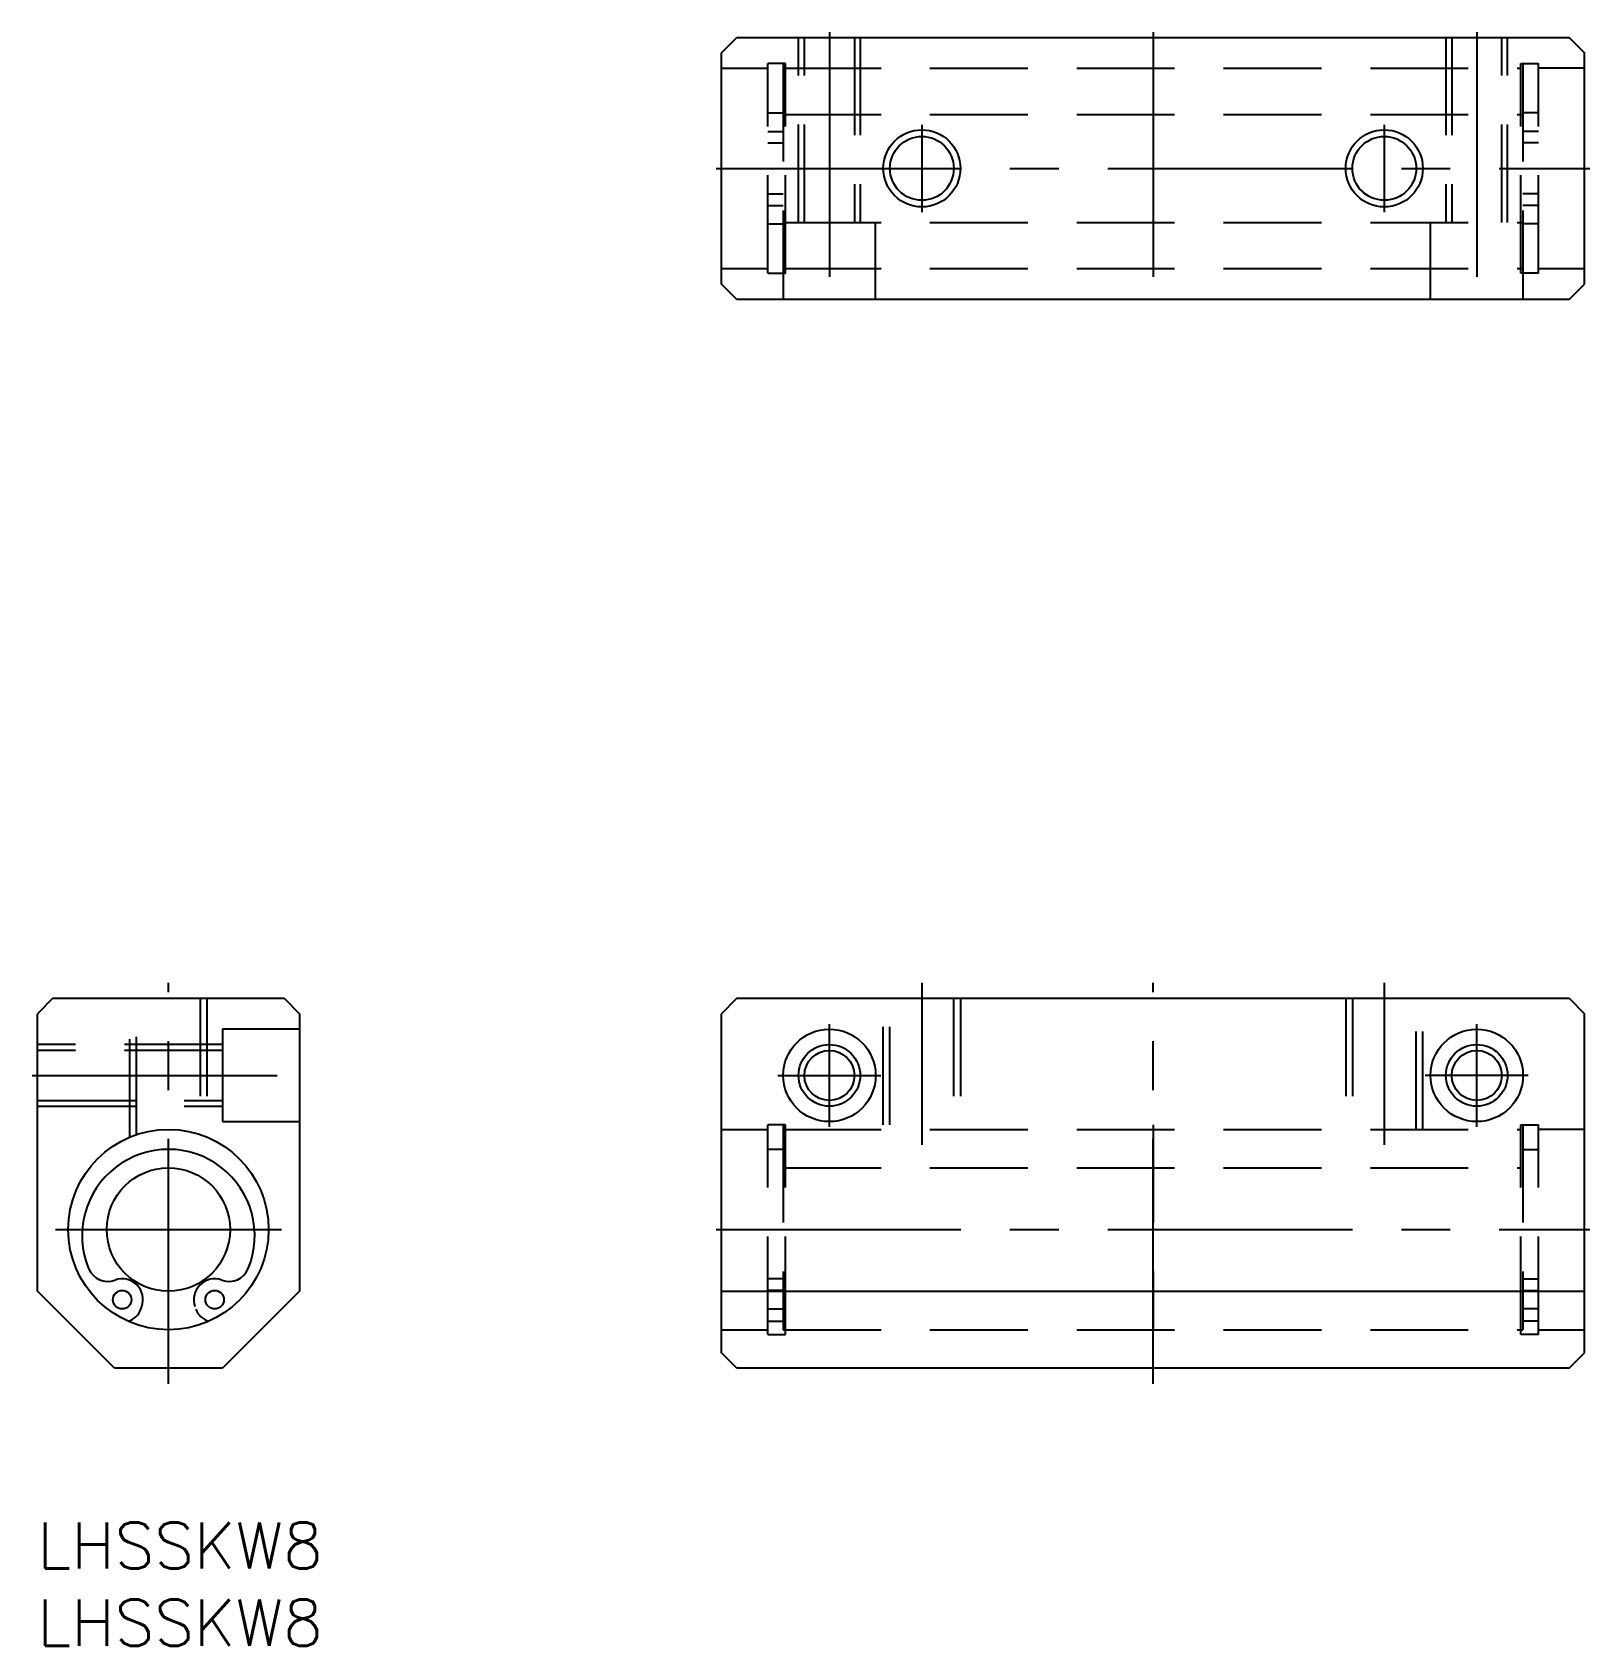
# Model space of a CAD drawing. Extents: x 0 to 101, y -8 to 97.
import ezdxf

# ---------------------------------------------------------------- set-up
doc = ezdxf.new("R2010")
doc.units = 0
doc.header["$LTSCALE"] = 0.5
doc.linetypes.add('CENTER', pattern=[50.8, 31.75, -6.35, 6.35, -6.35])
doc.linetypes.add('DASHED', pattern=[19.05, 12.7, -6.35])
for name, color, linetype in [('MSM_CENTER', 1, 'CENTER'), ('MSM_CONTINUOUS', 7, 'CONTINUOUS'), ('MSM_DASHED', 4, 'DASHED'), ('MSM_NARROW', 5, 'CONTINUOUS'), ('MSM_PART_NUMBER', 7, 'CONTINUOUS')]:
    doc.layers.add(name, color=color, linetype=linetype)
doc.styles.get("Standard").update_dxf_attribs({"font": 'txt.shx', "height": 3, "bigfont": 'bigfont.shx'})

# ---------------------------------------------------------------- blocks, each defined once
blk = doc.blocks.new('*U8')
at = {"layer": 'MSM_PART_NUMBER'}
blk.add_text('LHSSKW8', height=3, dxfattribs=at).set_placement((0, -3))
blk = doc.blocks.new('*U9')
at = {"layer": 'MSM_PART_NUMBER'}
blk.add_text('LHSSKW8', height=3, dxfattribs=at).set_placement((0, -8))

msp = doc.modelspace()

# ---------------------------------------------------------------- linework, layer by layer
at = {"layer": 'MSM_CENTER'}
for p, q in [((51.38, 96.67), (51.38, 79)), ((72.38, 96.67), (72.38, 79)), ((93.38, 96.67), (93.38, 79)), ((57.38, 90.67), (57.38, 85)), ((87.38, 90.67), (87.38, 85)), ((44.04, 87.84), (100.71, 87.84)), ((8.5, 9), (8.5, 35)), ((57.38, 35), (57.38, 24.5)), ((72.38, 9), (72.38, 35)), ((87.38, 35), (87.38, 24.5)), ((51.38, 25.67), (51.38, 32.33)), ((93.38, 25.67), (93.38, 32.33)), ((-0.33, 29), (17.33, 29)), ((48.04, 29), (54.71, 29)), ((96.71, 29), (90.04, 29)), ((1.17, 19), (15.83, 19)), ((44.04, 19), (100.71, 19))]:
    msp.add_line(p, q, dxfattribs=at)
at = {"layer": 'MSM_CONTINUOUS'}
for p, q in [((44.38, 95.34), (45.38, 96.34)), ((45.38, 96.34), (99.38, 96.34)), ((99.38, 96.34), (100.38, 95.34)), ((44.38, 80.34), (44.38, 95.34)), ((100.38, 80.34), (100.38, 95.34)), ((45.38, 79.34), (44.38, 80.34)), ((99.38, 79.34), (100.38, 80.34)), ((99.38, 79.34), (45.38, 79.34)), ((1, 34), (0, 33)), ((1, 34), (16, 34)), ((16, 34), (17, 33)), ((45.38, 34), (44.38, 33)), ((45.38, 34), (99.38, 34)), ((99.38, 34), (100.38, 33)), ((0, 15), (0, 33)), ((17, 33), (17, 15)), ((44.38, 11), (44.38, 33)), ((100.38, 11), (100.38, 33)), ((5, 10), (0, 15)), ((17, 15), (12, 10)), ((44.38, 15), (100.38, 15)), ((6.71, 13.83), (6.78, 14.01)), ((96.16, 12.5), (96.23, 12.5)), ((45.38, 10), (44.38, 11)), ((99.38, 10), (100.38, 11)), ((12, 10), (5, 10)), ((99.38, 10), (45.38, 10))]:
    msp.add_line(p, q, dxfattribs=at)
for centre, radius in [((57.38, 87.84), 2.07), ((87.38, 87.84), 2.07), ((51.38, 29), 3), ((93.38, 29), 3), ((51.38, 29), 1.62), ((93.38, 29), 1.62), ((8.5, 19), 6.5), ((8.5, 19), 4), ((5.5, 14.45), 0.6), ((11.5, 14.45), 0.6)]:
    msp.add_circle(centre, radius, dxfattribs=at)
for centre, radius, start, end in [((8.5, 18.6), 5.6, 337.658, 202.342), ((4.57, 16.98), 1.35, 202.342, 290.1695), ((5.5, 14.45), 1.35, 340.9433, 110.1695), ((11.5, 14.45), 1.35, 69.8305, 199.0567), ((12.43, 16.98), 1.35, 249.8305, 337.658), ((5.58, 14.22), 1.2, 283.8915, 340.9433), ((11.42, 14.22), 1.2, 199.0567, 256.1085)]:
    msp.add_arc(centre, radius, start, end, dxfattribs=at)
at = {"layer": 'MSM_DASHED'}
for p, q in [((49.38, 84.34), (49.38, 96.34)), ((49.76, 84.34), (49.76, 96.34)), ((53, 96.34), (53, 84.34)), ((53.38, 96.34), (53.38, 84.34)), ((91.38, 96.34), (91.38, 84.34)), ((91.76, 96.34), (91.76, 84.34)), ((95, 84.34), (95, 96.34)), ((95.38, 84.34), (95.38, 96.34)), ((44.38, 94.34), (47.38, 94.34)), ((47.38, 81.04), (47.38, 94.64)), ((48.53, 94.64), (47.38, 94.64)), ((48.38, 94.64), (48.38, 79.34)), ((48.38, 94.34), (96.23, 94.34)), ((48.53, 81.04), (48.53, 94.64)), ((72.38, 94.34), (72.38, 81.34)), ((96.23, 81.04), (96.23, 94.64)), ((96.23, 94.64), (97.38, 94.64)), ((96.38, 94.64), (96.38, 79.34)), ((97.38, 81.04), (97.38, 94.64)), ((100.38, 94.34), (97.38, 94.34)), ((47.38, 91.44), (48.38, 91.44)), ((48.38, 91.34), (96.38, 91.34)), ((97.38, 91.44), (96.38, 91.44)), ((47.38, 90.24), (48.38, 90.24)), ((97.38, 90.24), (96.38, 90.24)), ((47.38, 89.49), (48.38, 89.49)), ((97.38, 89.49), (96.38, 89.49)), ((47.38, 86.19), (48.38, 86.19)), ((97.38, 86.19), (96.38, 86.19)), ((47.38, 85.44), (48.38, 85.44)), ((97.38, 85.44), (96.38, 85.44)), ((47.38, 84.24), (48.38, 84.24)), ((48.38, 84.34), (96.38, 84.34)), ((54.38, 79.34), (54.38, 84.34)), ((90.38, 79.34), (90.38, 84.34)), ((97.38, 84.24), (96.38, 84.24)), ((44.38, 81.34), (47.38, 81.34)), ((47.38, 81.04), (48.53, 81.04)), ((48.38, 81.34), (96.38, 81.34)), ((97.38, 81.04), (96.23, 81.04)), ((97.38, 81.34), (100.38, 81.34)), ((6, 25), (6, 34)), ((6.43, 25.16), (6.43, 34)), ((10.57, 34), (10.57, 25.16)), ((11, 34), (11, 25)), ((54.88, 25.8), (54.88, 34)), ((55.31, 25.8), (55.31, 34)), ((59.44, 34), (59.44, 25.5)), ((59.88, 34), (59.88, 25.5)), ((84.88, 34), (84.88, 25.5)), ((85.31, 34), (85.31, 25.5)), ((89.44, 25.5), (89.44, 34)), ((89.88, 25.5), (89.88, 34)), ((12, 32), (12, 26)), ((17, 32), (12, 32)), ((12, 31), (0, 31)), ((12, 30.62), (0, 30.62)), ((0, 27.38), (12, 27.38)), ((0, 27), (12, 27)), ((12, 26), (17, 26)), ((44.38, 25.5), (47.38, 25.5)), ((47.38, 12.2), (47.38, 25.8)), ((48.53, 25.8), (47.38, 25.8)), ((48.38, 25.8), (48.38, 12.5)), ((48.38, 25.5), (96.23, 25.5)), ((48.53, 12.2), (48.53, 25.8)), ((72.38, 25.8), (72.38, 12.5)), ((96.23, 12.2), (96.23, 25.8)), ((96.23, 25.8), (97.38, 25.8)), ((96.38, 25.8), (96.38, 12.5)), ((97.38, 12.2), (97.38, 25.8)), ((100.38, 25.5), (97.38, 25.5)), ((48.38, 24.2), (47.38, 24.2)), ((96.38, 24.2), (97.38, 24.2)), ((48.38, 23), (96.23, 23)), ((48.38, 15.8), (47.38, 15.8)), ((96.38, 15.8), (97.38, 15.8)), ((48.38, 15.05), (47.38, 15.05)), ((96.38, 15.05), (97.38, 15.05)), ((47.38, 13.85), (48.38, 13.85)), ((97.38, 13.85), (96.38, 13.85)), ((47.38, 13.06), (48.38, 13.06)), ((97.38, 13.06), (96.38, 13.06)), ((44.38, 12.5), (47.38, 12.5)), ((47.38, 12.2), (48.53, 12.2)), ((48.38, 12.5), (96.38, 12.5)), ((97.38, 12.2), (96.23, 12.2)), ((97.38, 12.5), (100.38, 12.5))]:
    msp.add_line(p, q, dxfattribs=at)
at = {"layer": 'MSM_NARROW'}
for centre, radius in [((57.38, 87.84), 2.5), ((87.38, 87.84), 2.5), ((51.38, 29), 2), ((93.38, 29), 2)]:
    msp.add_circle(centre, radius, dxfattribs=at)

# ---------------------------------------------------------------- block references
at = {"layer": 'MSM_CONTINUOUS'}
for name in ['*U8', '*U9']:
    msp.add_blockref(name, (0, 0), dxfattribs=at)

doc.saveas('drawing.dxf')
